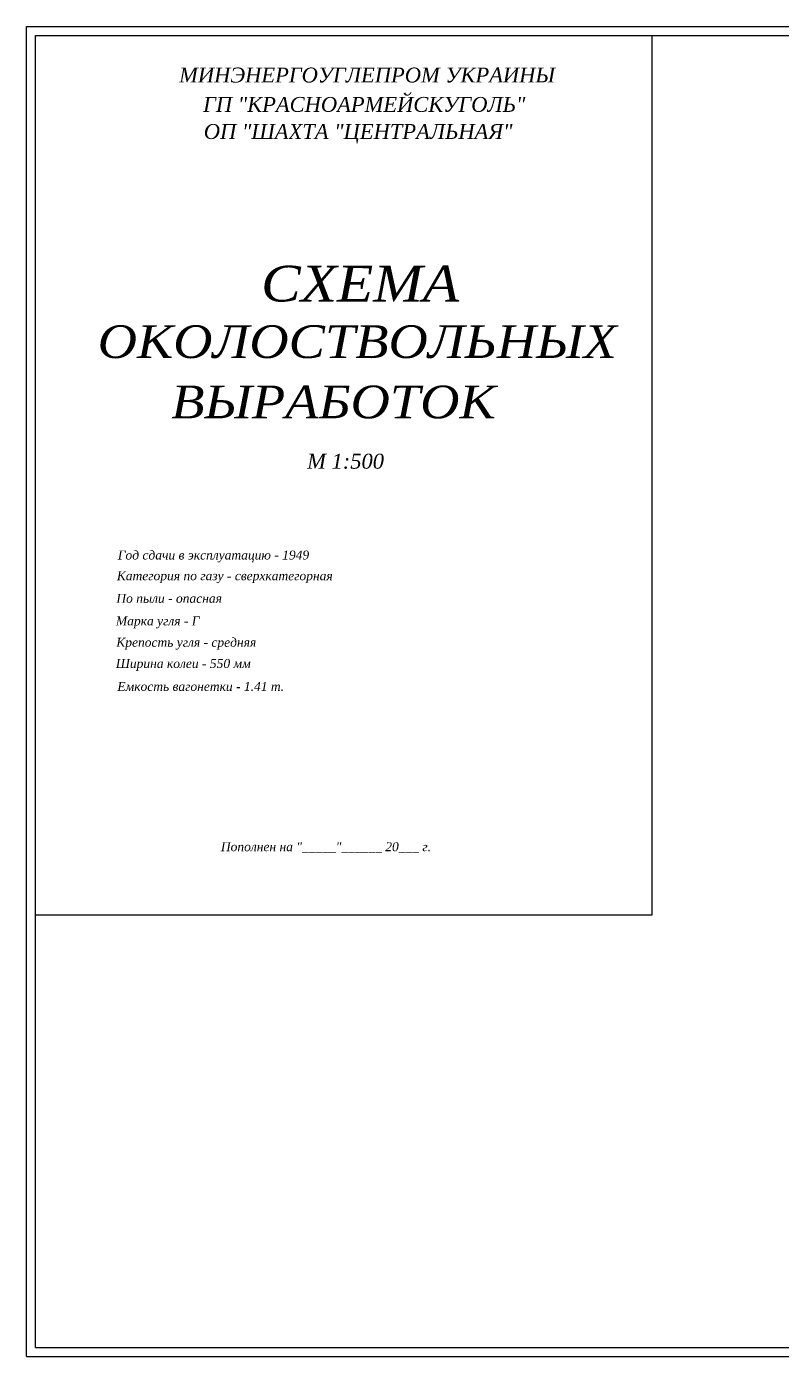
# Model space of a CAD drawing. Header units: millimetres. Extents: x -233 to 1249, y -32 to 414.
# Drawn here: x -233.4 to 20.4, y -32.4 to 413.7 of the extents above; entities that cross this region are included whole.
import ezdxf

# ---------------------------------------------------------------- set-up
doc = ezdxf.new("R2010")
doc.units = ezdxf.units.MM
doc.styles.get("Standard").update_dxf_attribs({"font": 'timesi.ttf'})

msp = doc.modelspace()

# ---------------------------------------------------------------- linework, layer by layer
at = {"lineweight": 30}
for p, q in [((-233.35, 413.68), (1248.75, 413.68)), ((-233.35, -32.41), (-233.35, 413.68)), ((-233.35, -32.41), (1248.75, -32.41))]:
    msp.add_line(p, q, dxfattribs=at)
for p, q in [((-230.35, 410.68), (1245.75, 410.68)), ((-230.35, -29.41), (-230.35, 410.68)), ((-23.35, 115.68), (-23.35, 410.68)), ((-230.35, 115.68), (-23.35, 115.68)), ((-230.35, -29.41), (1245.75, -29.41))]:
    msp.add_line(p, q)

# ---------------------------------------------------------------- texts
for s, height, p in [('МИНЭНЕРГОУГЛЕПРОМ УКРАИНЫ', 5, (-182.13, 394.93)), ('ГП "КРАСНОАРМЕЙСКУГОЛЬ"', 5, (-174.09, 385.07)), ('ОП "ШАХТА "ЦЕНТРАЛЬНАЯ"', 5, (-173.86, 375.99)), ('М 1:500', 5, (-139.15, 265.39)), ('Год сдачи в эксплуатацию - 1949', 3, (-202.72, 234.91)), ('Категория по газу - сверхкатегорная', 3, (-203.05, 227.96)), ('По пыли - опасная', 3, (-203.22, 220.39)), ('Марка угля - Г', 3, (-203.35, 212.81)), ('Крепость угля - средняя', 3, (-203.23, 205.64)), ('Ширина колеи - 550 мм', 3, (-203.4, 198.53)), ('Емкость вагонетки - 1.41 т.', 3, (-202.87, 190.84)), ('Пополнен на "_____"______ 20___ г.', 3, (-168.12, 137.07))]:
    msp.add_text(s, height=height).set_placement(p)
at = {"width": 1.1}
for s, height, p in [('СХЕМА', 12, (-154.62, 321.46)), ('ОКОЛОСТВОЛЬНЫХ', 11, (-209.48, 302.5)), ('ВЫРАБОТОК', 11, (-184.79, 282.27))]:
    msp.add_text(s, height=height, dxfattribs=at).set_placement(p)

doc.saveas('drawing.dxf')
